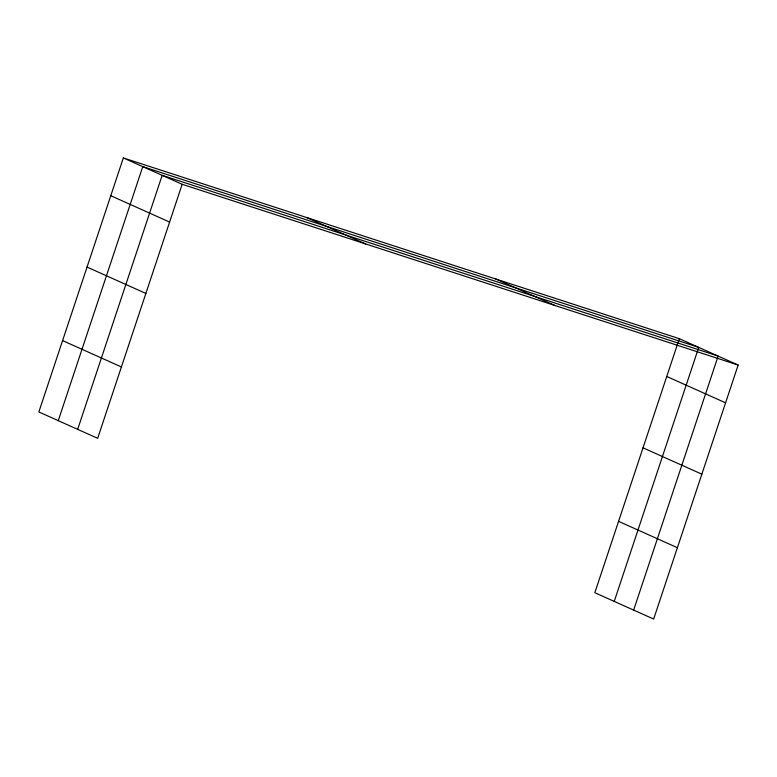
<?xml version="1.0" encoding="UTF-8"?>
<svg xmlns="http://www.w3.org/2000/svg" width="777" height="777" viewBox="0 0 777 777"><rect width="100%" height="100%" fill="white"/><g stroke="black" fill="none" stroke-linecap="round" stroke-linejoin="round"><path stroke-width="1.17" d="M123.349 157.935L38.85 411.956L97.669 438.315L182.168 184.295L123.349 157.935L679.331 338.685L738.15 365.044L653.651 619.065L594.832 592.705L679.331 338.685M58.256 420.658L142.764 166.628L698.746 347.377L614.238 601.408M77.671 429.36L162.17 175.33L718.152 356.08L633.653 610.1M182.168 184.295L738.15 365.044M495.862 279.03L554.681 305.39M666.763 376.476L725.582 402.826M306.828 217.579L365.646 243.939M110.781 195.726L169.6 222.076M643.026 447.834L701.845 474.184M87.043 267.084L145.862 293.434M618.57 521.348L677.389 547.707M62.587 340.598L121.406 366.958"/></g></svg>
